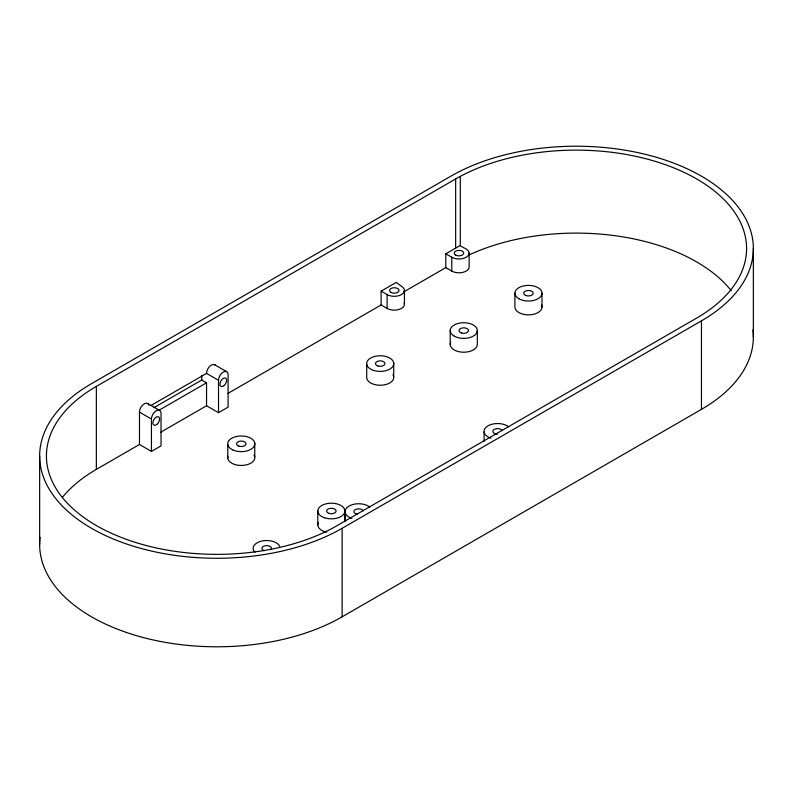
<?xml version="1.0" encoding="UTF-8"?>
<svg xmlns="http://www.w3.org/2000/svg" width="793" height="793" viewBox="0 0 793 793"><rect width="100%" height="100%" fill="white"/><g stroke="black" fill="none" stroke-linecap="round" stroke-linejoin="round"><path stroke-width="1.19" d="M96.35 386.399L455.658 178.95A170.693 98.55 0 0 1 459.95 176.561L461.04 175.977A170.406 98.382 0 0 1 699.267 180.477A170.406 98.382 0 0 1 696.65 318.082L334.131 527.335A170.406 98.382 0 0 1 94.763 524.619A170.406 98.382 0 0 1 96.35 386.399L96.35 469.387A170.406 98.382 0 0 0 62.389 497.38M151.176 405.362L206.547 373.394A6.78 3.915 -60 0 1 210.095 365.999A6.78 3.915 -60 0 1 215.488 365.474M153.842 407.701L201.749 380.035L206.547 382.801L206.547 405.758L160.761 432.195M158.63 410.467L206.547 382.801M381.116 291.14L396.282 282.387L401.476 286.303A10.16 5.868 0 0 1 401.476 294.599A10.16 5.868 0 0 1 387.103 294.599L381.116 291.14L381.116 304.968L227.908 393.427M445.795 253.8L455.658 248.1A170.693 98.55 0 0 1 459.95 245.711L466.155 248.962A10.16 5.868 0 0 1 466.155 257.259A10.16 5.868 0 0 1 451.782 257.259L445.795 253.8L445.795 267.628L403.657 291.963M96.35 469.387L139.469 444.486L151.443 451.405L161.029 445.874L161.029 413.51A6.78 3.915 -60 0 0 156.241 410.744A6.78 3.915 -60 0 0 151.443 419.041L151.443 451.405M218.521 412.677L228.106 407.146L228.106 374.782A6.78 3.915 -60 0 0 223.309 372.016A6.78 3.915 -60 0 0 218.521 380.313L218.521 412.677L206.547 405.758M342.12 528.307L701.458 320.848A177.186 102.297 0 0 0 701.458 176.175A177.186 102.297 0 0 0 450.88 176.175L91.542 383.634A177.186 102.297 0 0 0 91.542 528.307A177.186 102.297 0 0 0 342.12 528.307L342.12 616.825A177.186 102.297 0 0 1 143.355 637.572A177.186 102.297 0 0 1 40.086 537.357M342.12 616.825L701.458 409.366A177.186 102.297 0 0 0 752.914 329.898M445.795 267.628L451.782 271.087A10.16 5.868 0 0 0 462.864 272.356A10.16 5.868 0 0 0 469.139 266.934L469.139 253.106M381.116 304.968L387.103 308.427A10.16 5.868 0 0 0 399.375 309.359A10.16 5.868 0 0 0 404.113 302.757M214.725 364.76L226.699 371.679M206.547 373.394L218.521 380.313M147.647 403.488L159.621 410.407M148.886 405.253A6.78 3.915 -60 0 0 143.632 404.232A6.78 3.915 -60 0 0 139.469 412.122L151.443 419.041M753.35 248.516L753.35 337.025M701.458 320.848L701.458 409.366M541.996 293.212L541.996 307.05M514.895 293.212L514.895 307.05A13.55 7.821 0 0 0 530.21 314.801A13.55 7.821 0 0 0 541.53 305.018M484.097 432.066L484.097 441.285M477.317 330.562L477.317 344.39A13.55 7.821 0 0 1 461.992 352.151A13.55 7.821 0 0 1 450.672 342.368M460.287 176.413L460.287 245.562M455.658 178.95L455.658 248.1M451.782 257.259L451.782 271.087M450.206 330.562L450.206 344.39M404.45 290.446L404.45 304.284M393.705 362.877L393.705 376.705M387.103 294.599L387.103 308.427M366.713 364.294L366.713 378.122A13.55 7.821 0 0 0 383.188 385.051A13.55 7.821 0 0 0 392.931 374.712M345.153 512.278L345.153 521.497M344.905 512.169L344.905 521.388M317.805 511.009L317.805 524.847M254.761 443.089L254.761 456.927M227.769 444.506L227.769 458.344M201.749 375.337L201.749 380.035M139.469 412.122L139.469 444.486M39.65 455.975L39.65 544.484M253.988 454.934A13.55 7.821 0 0 1 242.499 465.422A13.55 7.821 0 0 1 227.918 456.302M357.425 514.221A4.738 2.736 0 0 1 355.294 509.631A4.738 2.736 0 0 1 363.234 510.861M351.914 518.364A13.55 7.821 0 0 1 348.623 506.311A13.55 7.821 0 0 1 369.726 507.064M490.857 438.142A13.55 7.821 0 0 1 487.566 426.089A13.55 7.821 0 0 1 508.67 426.842M497.588 434.088A4.738 2.736 0 0 1 492.869 431.59A4.738 2.736 0 0 1 496.765 428.656A4.738 2.736 0 0 1 502.177 430.649M468.921 255.039A170.406 98.382 0 0 1 731.235 290.694M326.716 532.192A13.55 7.821 0 0 1 318.261 522.815M254.94 552.265A13.55 7.821 0 0 1 261.482 541.123A13.55 7.821 0 0 1 279.76 546.327M264.297 550.729A4.738 2.736 0 0 1 262.562 546.982A4.738 2.736 0 0 1 269.045 545.98A4.738 2.736 0 0 1 270.78 549.727M232.597 449.809A13.55 7.821 0 0 0 254.622 445.131A13.55 7.821 0 0 0 236.592 436.457A13.55 7.821 0 0 0 232.597 449.809M238.901 446.172A4.738 2.736 0 0 0 246.008 443.802A4.738 2.736 0 0 0 238.901 441.433A4.738 2.736 0 0 0 238.901 446.172M377.835 365.96A4.738 2.736 0 0 0 384.952 363.581A4.738 2.736 0 0 0 377.835 361.211A4.738 2.736 0 0 0 377.835 365.96M371.53 369.597A13.55 7.821 0 0 0 393.566 364.919A13.55 7.821 0 0 0 375.535 356.245A13.55 7.821 0 0 0 371.53 369.597M454.181 336.093A13.55 7.821 0 0 0 476.851 332.584A13.55 7.821 0 0 0 460.257 322.999A13.55 7.821 0 0 0 454.181 336.093M461.387 332.931A4.738 2.736 0 0 0 468.504 330.562A4.738 2.736 0 0 0 461.387 328.183A4.738 2.736 0 0 0 461.387 332.931M518.86 298.753A13.55 7.821 0 0 0 541.53 295.244A13.55 7.821 0 0 0 524.936 285.658A13.55 7.821 0 0 0 518.86 298.753M526.066 295.591A4.738 2.736 0 0 0 533.183 293.212A4.738 2.736 0 0 0 526.066 290.843A4.738 2.736 0 0 0 526.066 295.591M324.575 517.789A13.55 7.821 0 0 0 344.905 511.009A13.55 7.821 0 0 0 324.575 504.239A13.55 7.821 0 0 0 324.575 517.789M328.976 513.388A4.738 2.736 0 0 0 336.093 511.009A4.738 2.736 0 0 0 328.976 508.64A4.738 2.736 0 0 0 328.976 513.388M390.939 292.389A4.738 2.736 0 0 0 398.869 291.16A4.738 2.736 0 0 0 393.06 287.809A4.738 2.736 0 0 0 390.939 292.389M455.618 255.049A4.738 2.736 0 0 0 463.548 253.819A4.738 2.736 0 0 0 457.739 250.459A4.738 2.736 0 0 0 455.618 255.049M156.935 424.364A4.738 2.736 -60 0 0 158.729 416.949A4.738 2.736 -60 0 0 153.049 421.618A4.738 2.736 -60 0 0 156.935 424.364M224.181 385.487A4.738 2.736 -60 0 0 225.688 378.142A4.738 2.736 -60 0 0 220.067 383.118A4.738 2.736 -60 0 0 224.181 385.487"/></g></svg>
